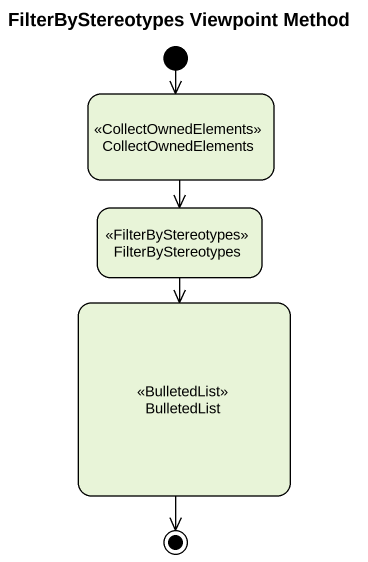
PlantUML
@startuml
title FilterByStereotypes Viewpoint Method
hide empty description
state CollectOwnedElements <<CollectOwnedElements>>
state FilterByStereotypes <<FilterByStereotypes>>
state BulletedList <<BulletedList>>
[*] --> CollectOwnedElements
CollectOwnedElements --> FilterByStereotypes
FilterByStereotypes --> BulletedList
BulletedList --> [*]
@enduml
